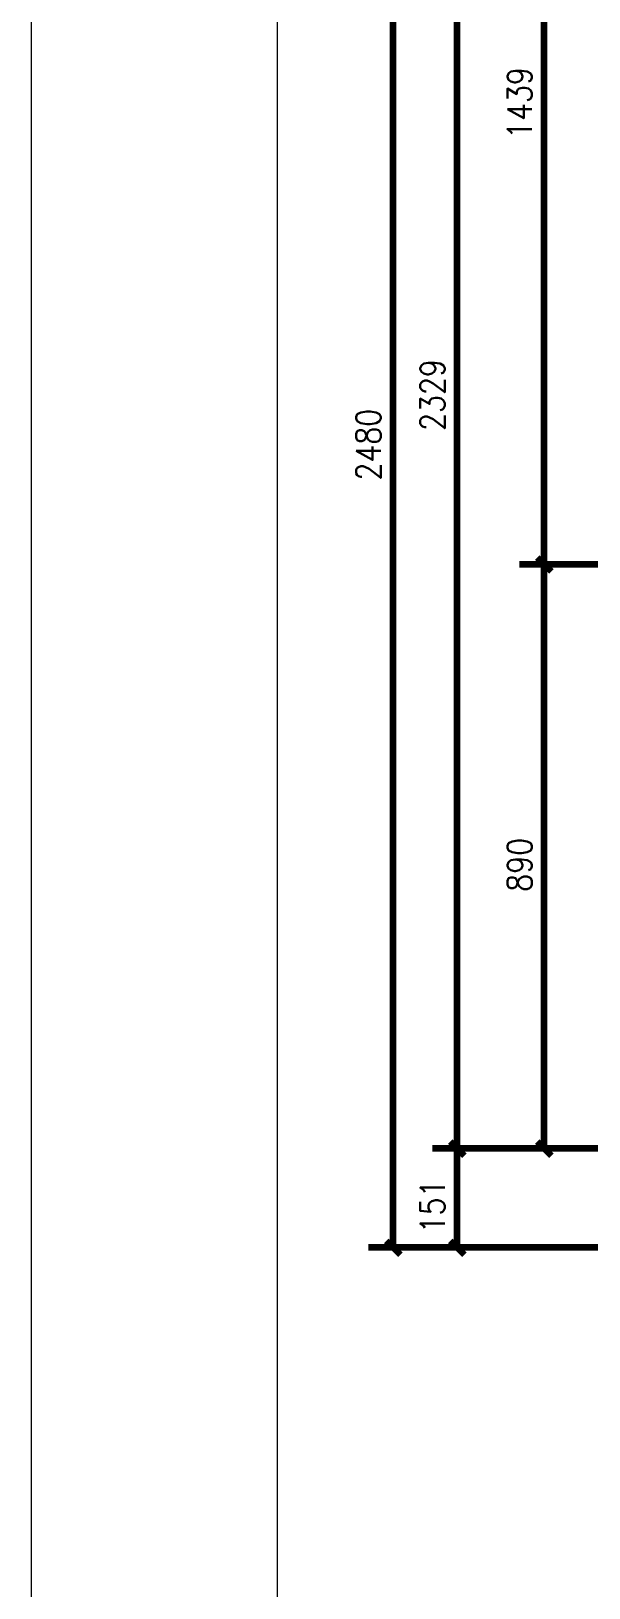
# Model space of a CAD drawing. Header units: millimetres. Extents: x 0 to 16820, y 0 to 11880.
# Drawn here: x 0 to 1133, y 7104 to 10265 of the extents above; entities that cross this region are included whole.
import ezdxf

# ---------------------------------------------------------------- set-up
doc = ezdxf.new("R2010")
doc.units = ezdxf.units.MM
doc.linetypes.add('XKITLINE00', pattern=[0])
for name, color, linetype, lineweight in [('COTA', 7, 'Continuous', 0), ('Drawing sheet', 3, 'Continuous', 0), ('Other object type', 7, 'Continuous', 0)]:
    doc.layers.add(name, color=color, linetype=linetype, lineweight=lineweight)
doc.styles.add('ROMANS', font='romans__.ttf')

# ---------------------------------------------------------------- blocks, each defined once
blk = doc.blocks.new('*A557')
at = {"layer": 'Drawing sheet', "color": 5, "linetype": 'XKITLINE00', "lineweight": 0}
blk.add_line((0, 594), (0, 0), dxfattribs=at)
blk = doc.blocks.new('*A566')
at = {"layer": 'Other object type', "color": 7, "linetype": 'XKITLINE00', "lineweight": 0}
blk.add_line((0, 594), (0, 0), dxfattribs=at)
at = {"layer": 'Other object type', "color": 6, "linetype": 'XKITLINE00', "lineweight": 0}
blk.add_line((25, 584), (25, 10), dxfattribs=at)
blk = doc.blocks.new('*A650')
at = {"layer": 'COTA', "color": 7, "linetype": 'Continuous', "lineweight": 100}
for p, q in [((36.76, 389.75), (36.76, 555.08)), ((36.06, 390.45), (37.47, 389.04)), ((149.35, 389.75), (34.26, 389.75))]:
    blk.add_line(p, q, dxfattribs=at)
at = {"layer": 'COTA', "color": 3}
blk.add_point((36.76, 389.75), dxfattribs=at)
at = {"layer": 'COTA', "color": 3, "style": 'ROMANS', "width": 0.85}
blk.add_text('2480', height=2.5, rotation=90.0002, dxfattribs=at).set_placement((35.51, 467.64))
blk = doc.blocks.new('*A657')
at = {"layer": 'COTA', "color": 7, "linetype": 'Continuous', "lineweight": 100}
for p, q in [((149.35, 555.08), (40.77, 555.08)), ((42.56, 555.79), (43.98, 554.37)), ((43.27, 399.81), (43.27, 555.08)), ((42.56, 400.52), (43.98, 399.11)), ((147.42, 399.81), (40.77, 399.81))]:
    blk.add_line(p, q, dxfattribs=at)
at = {"layer": 'COTA', "color": 3}
for p in [(43.27, 555.08), (43.27, 399.81)]:
    blk.add_point(p, dxfattribs=at)
at = {"layer": 'COTA', "color": 3, "style": 'ROMANS', "width": 0.85}
blk.add_text('2329', height=2.5, rotation=90.0002, dxfattribs=at).set_placement((42.02, 472.68))
blk = doc.blocks.new('*A658')
at = {"layer": 'COTA', "color": 7, "linetype": 'Continuous', "lineweight": 100}
for p, q in [((42.56, 400.52), (43.98, 399.11)), ((147.42, 399.81), (40.77, 399.81)), ((43.27, 389.75), (43.27, 399.81)), ((42.56, 390.45), (43.98, 389.04)), ((149.35, 389.75), (40.77, 389.75))]:
    blk.add_line(p, q, dxfattribs=at)
at = {"layer": 'COTA', "color": 3}
for p in [(43.27, 399.81), (43.27, 389.75)]:
    blk.add_point(p, dxfattribs=at)
at = {"layer": 'COTA', "color": 3, "style": 'ROMANS', "width": 0.85}
blk.add_text('151', height=2.5, rotation=90.0002, dxfattribs=at).set_placement((42.02, 391.2))
blk = doc.blocks.new('*A665')
at = {"layer": 'COTA', "color": 7, "linetype": 'Continuous', "lineweight": 100}
for p, q in [((118.72, 459.13), (49.62, 459.13)), ((51.41, 459.83), (52.82, 458.42)), ((52.12, 399.81), (52.12, 459.13)), ((51.41, 400.52), (52.82, 399.11)), ((147.42, 399.81), (49.62, 399.81))]:
    blk.add_line(p, q, dxfattribs=at)
at = {"layer": 'COTA', "color": 3}
for p in [(52.12, 459.13), (52.12, 399.81)]:
    blk.add_point(p, dxfattribs=at)
at = {"layer": 'COTA', "color": 3, "style": 'ROMANS', "width": 0.85}
blk.add_text('890', height=2.5, rotation=90.0002, dxfattribs=at).set_placement((50.87, 425.89))
blk = doc.blocks.new('*A687')
at = {"layer": 'COTA', "color": 7, "linetype": 'Continuous', "lineweight": 100}
for p, q in [((149.35, 555.08), (49.62, 555.08)), ((51.41, 555.79), (52.82, 554.37)), ((52.12, 459.13), (52.12, 555.08)), ((118.72, 459.13), (49.62, 459.13)), ((51.41, 459.83), (52.82, 458.42))]:
    blk.add_line(p, q, dxfattribs=at)
at = {"layer": 'COTA', "color": 3}
for p in [(52.12, 555.08), (52.12, 459.13)]:
    blk.add_point(p, dxfattribs=at)
at = {"layer": 'COTA', "color": 3, "style": 'ROMANS', "width": 0.85}
blk.add_text('1439', height=2.5, rotation=90.0002, dxfattribs=at).set_placement((50.87, 502.33))

msp = doc.modelspace()

# ---------------------------------------------------------------- block references
at = {"lineweight": 0, "xscale": 20, "yscale": 20, "zscale": 20}
for name in ['*A557', '*A566', '*A650', '*A657', '*A687', '*A665', '*A658']:
    msp.add_blockref(name, (0, 0), dxfattribs=at)

doc.saveas('drawing.dxf')
